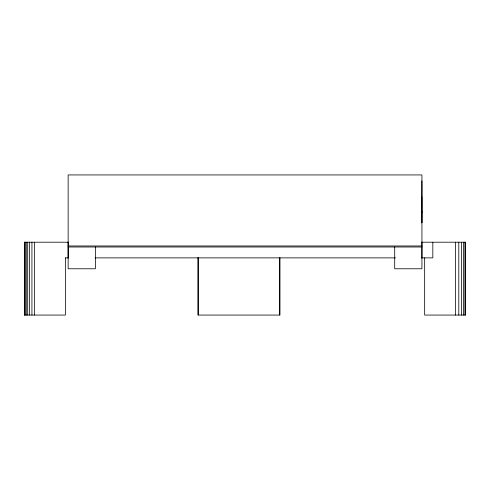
<?xml version="1.0" encoding="UTF-8"?>
<svg xmlns="http://www.w3.org/2000/svg" width="490" height="490" viewBox="0 0 490 490"><rect width="100%" height="100%" fill="white"/><g stroke="black" fill="none" stroke-linecap="round" stroke-linejoin="round"><path stroke-width="0.73" d="M24.573 315.064L24.573 242.207M24.647 315.064L24.647 242.207M25.204 315.064L25.204 242.207M26.227 315.064L26.227 242.207M27.703 315.064L27.703 242.207M29.614 315.064L29.614 242.207M31.93 315.064L31.93 242.207M34.612 315.064L34.612 242.207M68.141 257.881L68.141 242.207M279.802 257.385L279.802 315.064L198.113 315.064L198.113 257.385M421.933 257.881L421.933 242.207M421.933 180.835L421.859 222.932L421.859 196.98M455.467 315.064L455.467 242.207M458.787 315.064L458.787 242.207M461.513 315.064L461.513 242.207M463.571 315.064L463.571 242.207M464.906 315.064L464.906 242.207M465.427 315.064L465.427 242.207M421.859 212.629L421.908 211.631M68.735 242.207L24.5 242.207L24.5 315.064L65.421 315.064L65.421 257.881M421.394 242.207L465.5 242.207L465.5 315.064L424.659 315.064L424.659 257.881M68.141 245.974L421.933 245.974M68.141 246.991L421.933 246.991M65.342 257.881L68.735 257.881M95.103 257.881L395.491 257.881M421.394 257.881L432.823 257.881L432.823 242.281M394.701 246.991L394.701 268.777L421.933 268.777L421.933 174.936L68.141 174.936L68.141 268.777L95.372 268.777L95.372 246.991M279.802 257.881L279.802 315.064M198.113 257.881L198.113 315.064"/></g></svg>
